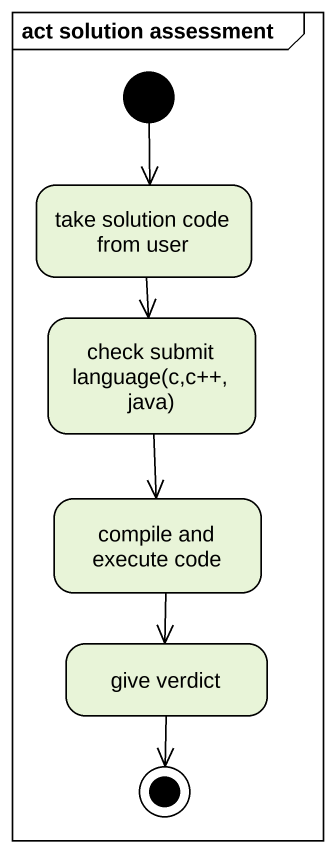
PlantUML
@startuml
mainframe act solution assessment
hide empty description
state "take solution code from user" as take_solution_code_from_user
state "check submit language(c,c++, java)" as check_submit_language_c_c
state "compile and execute code" as compile_and_execute_code
state "give verdict" as give_verdict
[*] --> take_solution_code_from_user
take_solution_code_from_user --> check_submit_language_c_c
check_submit_language_c_c --> compile_and_execute_code
compile_and_execute_code --> give_verdict
give_verdict --> [*]
@enduml
